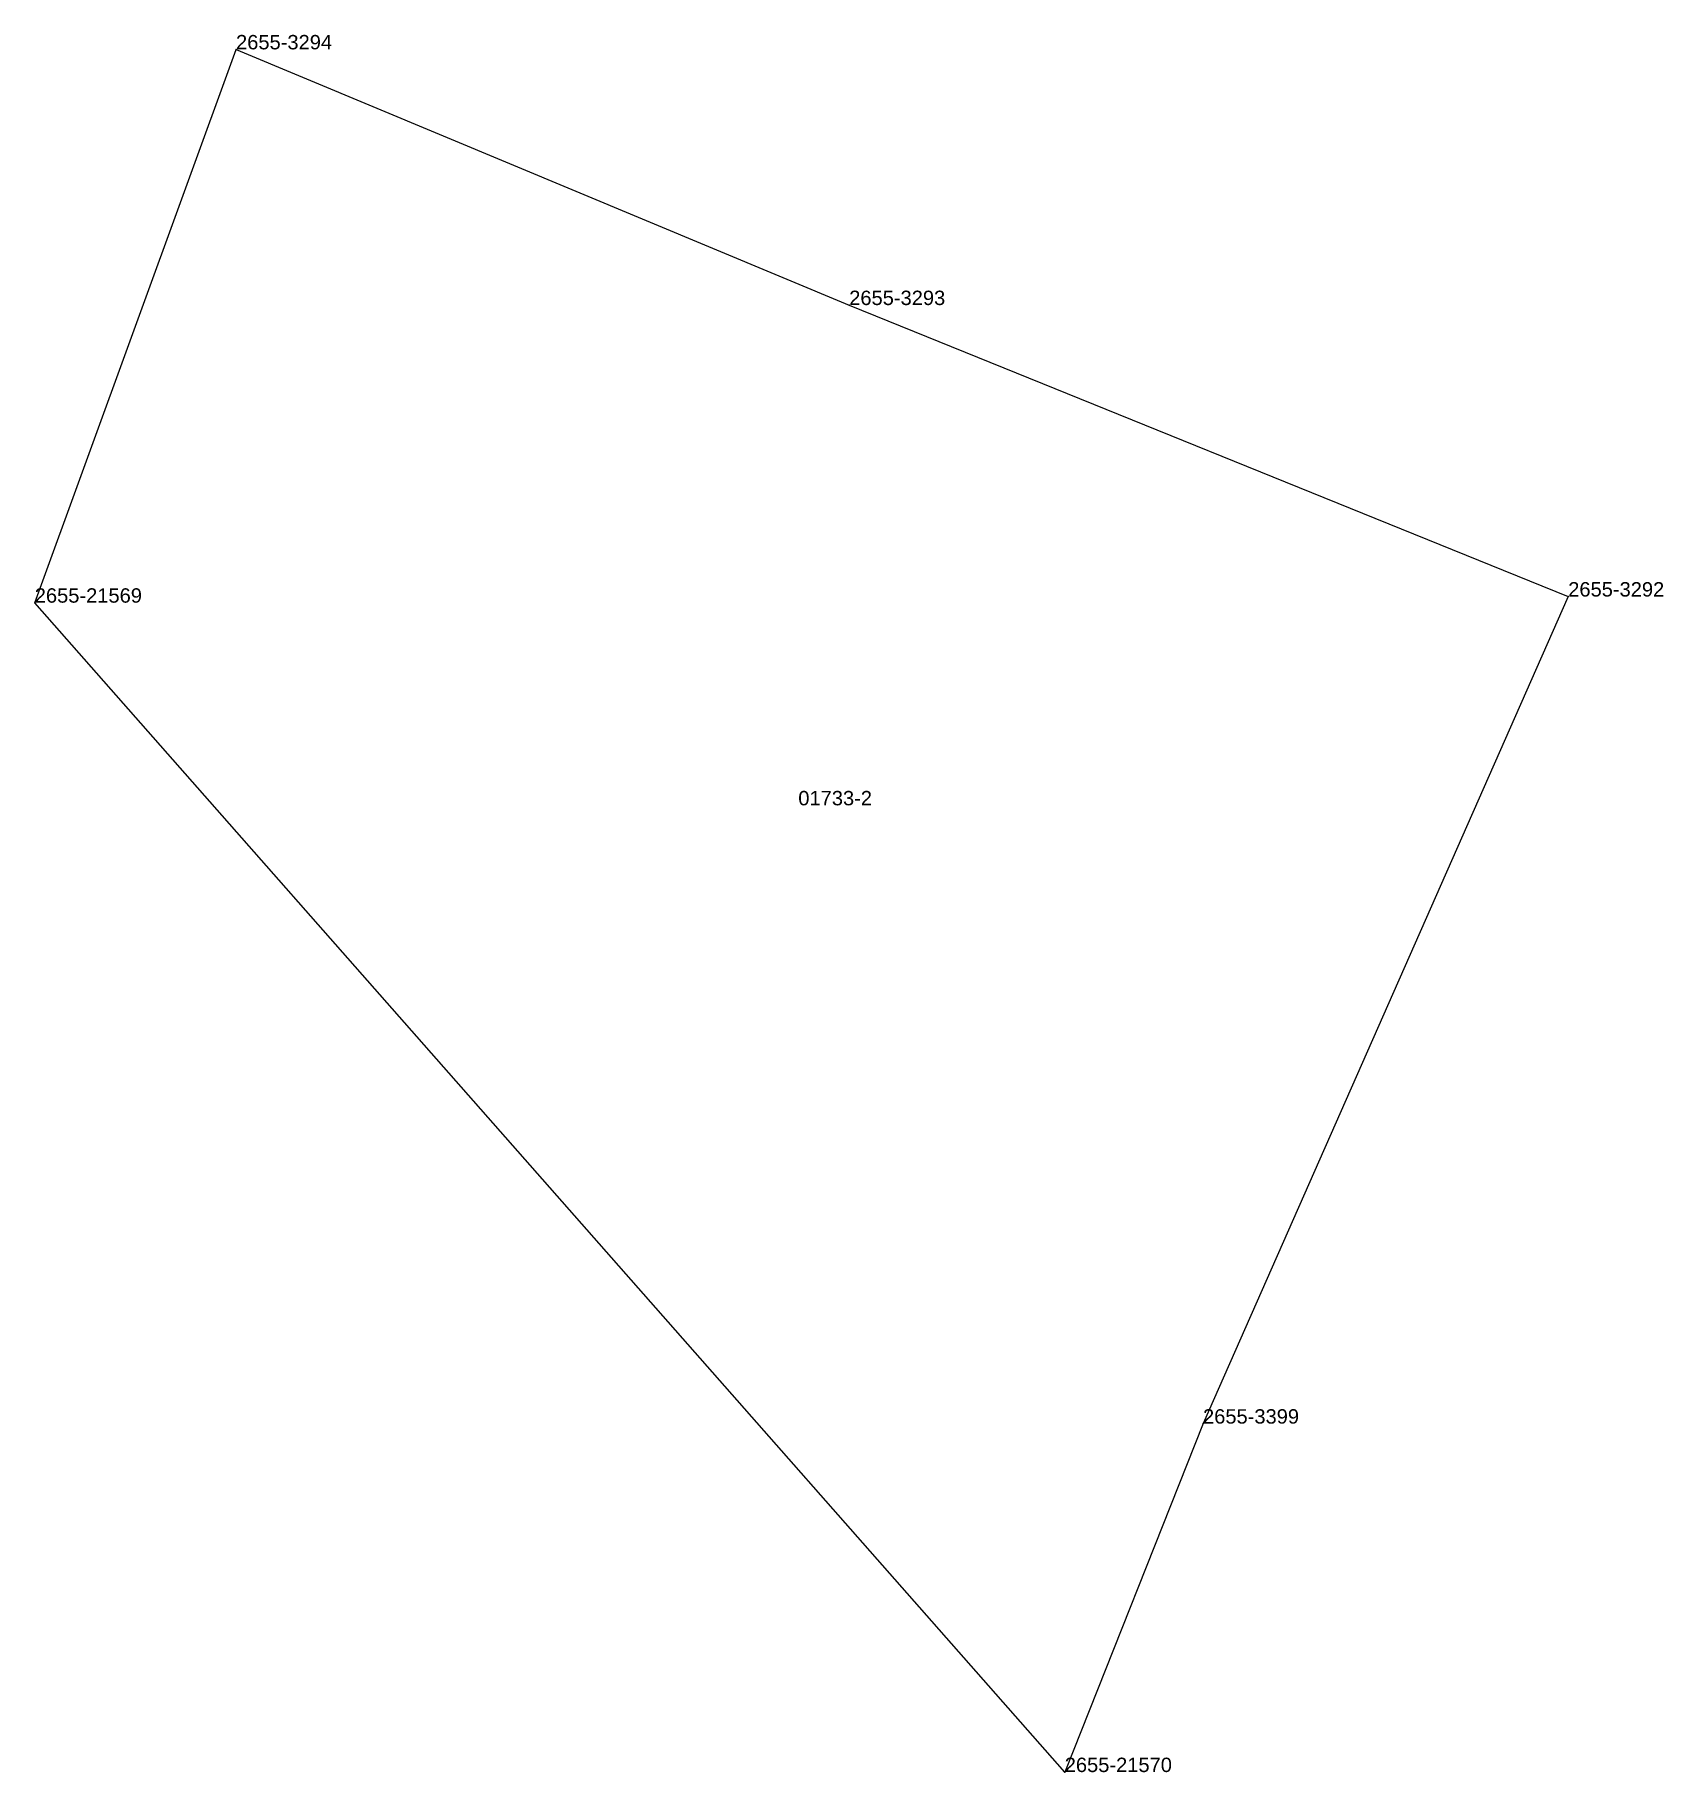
# Model space of a CAD drawing. Extents: x 7509407.7 to 7509498.3, y 4726813.7 to 4726910.4.
import ezdxf

# ---------------------------------------------------------------- set-up
doc = ezdxf.new("R2010")
doc.units = 0
doc.styles.get("Standard").update_dxf_attribs({"font": 'ARIAL.TTF', "width": 40, "oblique": 50})

msp = doc.modelspace()

# ---------------------------------------------------------------- linework, layer by layer
at = {"layer": 'Parcela Baze'}
msp.add_lwpolyline([(7509464.96, 4726813.74), (7509407.65, 4726878.81), (7509418.85, 4726909.6), (7509452.968, 4726895.371), (7509492.976, 4726879.152), (7509472.655, 4726833.13), (7509464.96, 4726813.74)], dxfattribs=at)
at = {"layer": 'Pikat'}
for p in [(7509418.85, 4726909.6), (7509452.968, 4726895.371), (7509407.65, 4726878.81), (7509492.976, 4726879.152), (7509472.655, 4726833.13), (7509464.96, 4726813.74)]:
    msp.add_point(p, dxfattribs=at)

# ---------------------------------------------------------------- texts
at = {"layer": 'Nr e Pikave Gjeodezike te Parceles Baze'}
for s, p in [('2655-3294', (7509418.85, 4726909.6)), ('2655-3293', (7509452.968, 4726895.371)), ('2655-21569', (7509407.65, 4726878.81)), ('2655-3292', (7509492.976, 4726879.152)), ('2655-3399', (7509472.655, 4726833.13)), ('2655-21570', (7509464.96, 4726813.74))]:
    msp.add_text(s, height=0.8, dxfattribs=at).set_placement(p)
at = {"layer": 'Nr Parceles Baze'}
msp.add_text('01733-2', height=0.8, dxfattribs=at).set_placement((7509450.136, 4726867.534))

doc.saveas('drawing.dxf')
